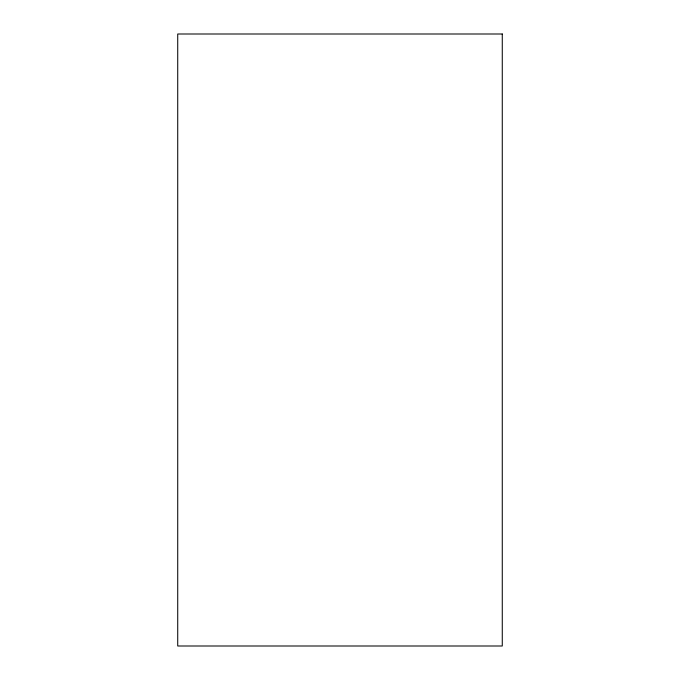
<?xml version="1.0" encoding="UTF-8"?>
<svg xmlns="http://www.w3.org/2000/svg" width="680" height="680" viewBox="0 0 680 680"><rect width="100%" height="100%" fill="white"/><g stroke="black" fill="none" stroke-linecap="round" stroke-linejoin="round"><path stroke-width="1.02" d="M502.273 34L177.726 34L177.726 646L502.273 646L502.273 34"/></g></svg>
